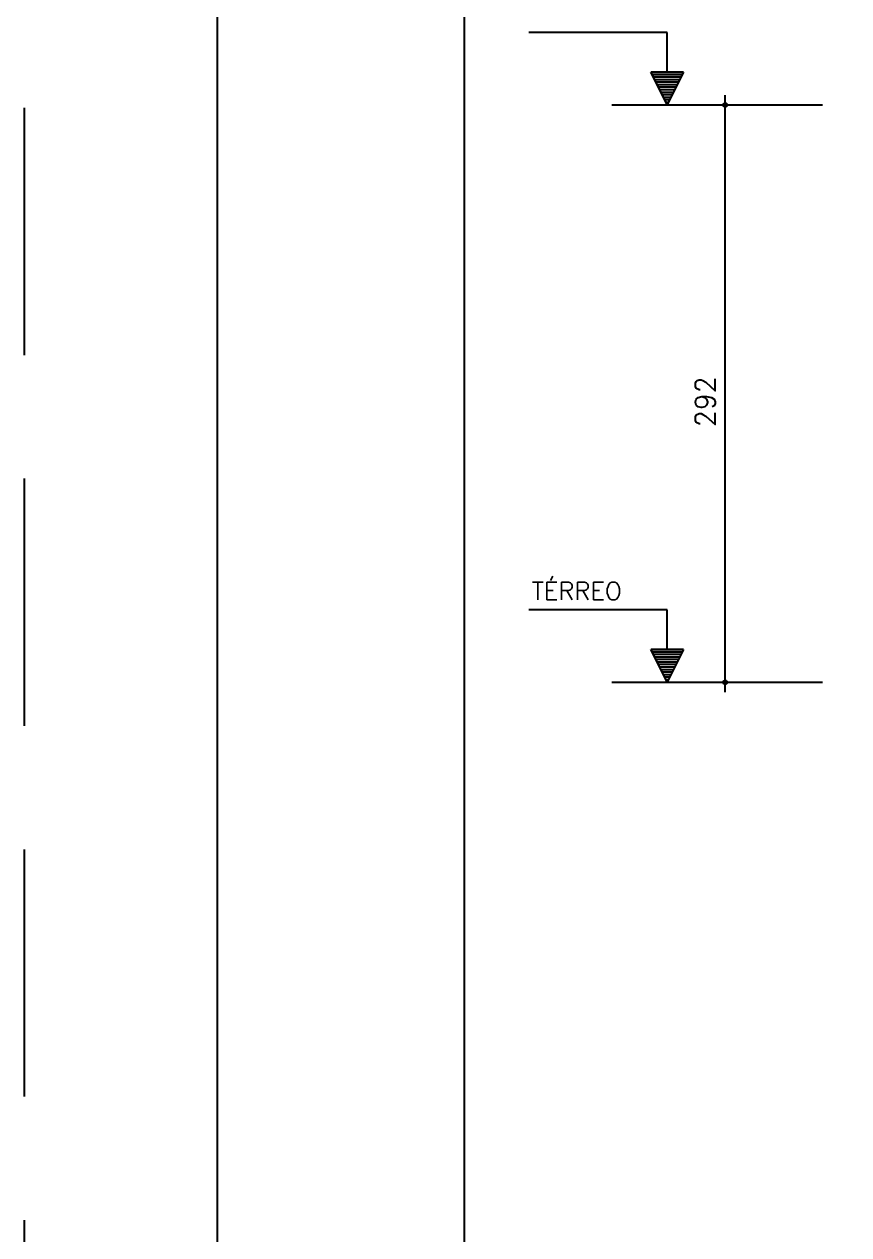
# Model space of a CAD drawing. Extents: x -1.9 to 86, y -1.6 to 60.9.
# Drawn here: x -1.95 to 6.39, y 42.05 to 54.29 of the extents above; entities that cross this region are included whole.
import ezdxf

# ---------------------------------------------------------------- set-up
doc = ezdxf.new("R2010")
doc.units = 0
doc.header["$MEASUREMENT"] = 0
doc.linetypes.add('HIDDEN', pattern=[0.375, 0.25, -0.125])
doc.layers.get('0').update_dxf_attribs({"linetype": 'CONTINUOUS'})
doc.layers.get('Defpoints').update_dxf_attribs({"linetype": 'CONTINUOUS'})
for name, color, linetype in [('ARQ_FOLHA', 7, 'CONTINUOUS'), ('PENA_01', 1, 'CONTINUOUS'), ('PENA_02', 2, 'CONTINUOUS'), ('PENA_03', 3, 'CONTINUOUS')]:
    doc.layers.add(name, color=color, linetype=linetype)
doc.styles.get("Standard").update_dxf_attribs({"font": 'ROMANS.SHX'})

# ---------------------------------------------------------------- blocks, each defined once
blk = doc.blocks.new('FOLHA A1 - 841 X 594')
at = {"layer": 'ARQ_FOLHA', "color": 1}
for points in [[(-841, 0), (0, 0), (0, 594), (-841, 594)], [(-816, 10), (-10, 10), (-10, 584), (-816, 584)]]:
    blk.add_lwpolyline(points, close=True, dxfattribs=at)
at = {"layer": 'Defpoints', "color": 8, "linetype": 'HIDDEN', "ltscale": 100}
blk.add_lwpolyline([(-860.5, 609.5), (-860.5, -15.5), (19.5, -15.5), (19.5, 609.5)], close=True, dxfattribs=at)
blk = doc.blocks.new('*U24')
blk.add_blockref('FOLHA A1 - 841 X 594', (0, 0))

msp = doc.modelspace()

# ---------------------------------------------------------------- linework, layer by layer
at = {"layer": 'PENA_01', "linetype": 'Continuous'}
for p, q in [((3.993175, 53.477139), (6.124038, 53.477139)), ((3.993175, 47.637139), (6.124038, 47.637139))]:
    msp.add_line(p, q, dxfattribs=at)
at = {"layer": 'PENA_02', "linetype": 'Continuous'}
for centre, radius in [((5.13932, 53.477139), 0.02), ((5.13932, 53.477139), 0.01), ((5.13932, 47.637139), 0.02), ((5.13932, 47.637139), 0.01)]:
    msp.add_circle(centre, radius, dxfattribs=at)
at = {"layer": 'PENA_03', "linetype": 'Continuous'}
for p, q in [((4.552173, 54.209004), (3.152173, 54.209004)), ((4.552173, 53.809004), (4.552173, 54.209004)), ((4.553573, 53.809004), (4.553573, 54.210404)), ((4.552873, 53.477139), (4.38694, 53.809004)), ((4.38694, 53.809004), (4.552173, 53.809004)), ((4.552873, 53.480261), (4.389196, 53.807613)), ((4.716549, 53.807613), (4.389196, 53.807613)), ((4.706042, 53.783476), (4.399704, 53.783476)), ((4.693278, 53.757948), (4.412468, 53.757948)), ((4.718806, 53.809004), (4.552873, 53.477139)), ((4.716549, 53.807614), (4.552873, 53.48026)), ((4.553573, 53.809004), (4.718806, 53.809004)), ((4.680514, 53.73242), (4.425232, 53.73242)), ((4.667749, 53.706892), (4.437996, 53.706892)), ((4.654985, 53.681364), (4.45076, 53.681364)), ((4.642221, 53.655836), (4.463524, 53.655836)), ((4.629457, 53.630308), (4.476288, 53.630308)), ((4.616693, 53.60478), (4.489052, 53.60478)), ((4.603929, 53.579252), (4.501816, 53.579252)), ((4.591165, 53.553724), (4.51458, 53.553724)), ((4.578401, 53.528195), (4.527344, 53.528195)), ((5.13932, 47.536606), (5.13932, 53.577139)), ((4.565637, 53.502667), (4.540109, 53.502667)), ((4.552173, 48.369004), (3.152173, 48.369004)), ((4.552173, 47.969004), (4.552173, 48.369004)), ((4.553573, 47.969004), (4.553573, 48.370404)), ((4.552873, 47.637139), (4.38694, 47.969004)), ((4.38694, 47.969004), (4.552173, 47.969004)), ((4.552873, 47.640261), (4.389196, 47.967613)), ((4.716549, 47.967613), (4.389196, 47.967613)), ((4.706042, 47.943476), (4.399704, 47.943476)), ((4.693278, 47.917948), (4.412468, 47.917948)), ((4.680514, 47.89242), (4.425232, 47.89242)), ((4.718806, 47.969004), (4.552873, 47.637139)), ((4.716549, 47.967614), (4.552873, 47.64026)), ((4.553573, 47.969004), (4.718806, 47.969004)), ((4.667749, 47.866892), (4.437996, 47.866892)), ((4.654985, 47.841364), (4.45076, 47.841364)), ((4.642221, 47.815836), (4.463524, 47.815836)), ((4.629457, 47.790308), (4.476288, 47.790308)), ((4.616693, 47.76478), (4.489052, 47.76478)), ((4.603929, 47.739252), (4.501816, 47.739252)), ((4.591165, 47.713724), (4.51458, 47.713724)), ((4.578401, 47.688195), (4.527344, 47.688195)), ((4.565637, 47.662667), (4.540109, 47.662667))]:
    msp.add_line(p, q, dxfattribs=at)

# ---------------------------------------------------------------- block references
at = {"xscale": 0.09999999999999938, "yscale": 0.09999999999999938, "zscale": 0.09999999999999938}
msp.add_blockref('*U24', (84.1, -0.0025), dxfattribs=at)

# ---------------------------------------------------------------- texts
at = {"layer": 'PENA_03', "linetype": 'Continuous'}
msp.add_text('292', height=0.2, rotation=90, dxfattribs=at).set_placement((5.037016, 50.218536))
msp.add_text('TÉRREO', height=0.18, dxfattribs=at).set_placement((3.182445, 48.470878))

doc.saveas('drawing.dxf')
